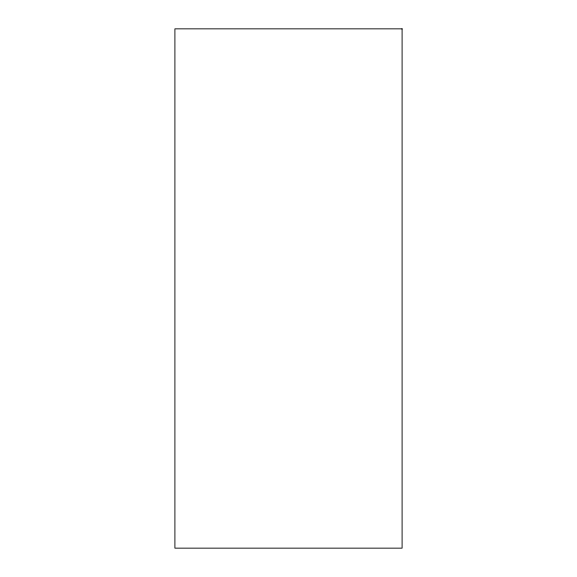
<?xml version="1.0" encoding="UTF-8"?>
<svg xmlns="http://www.w3.org/2000/svg" width="577" height="577" viewBox="0 0 577 577"><rect width="100%" height="100%" fill="white"/><g stroke="black" fill="none" stroke-linecap="round" stroke-linejoin="round"><path stroke-width="0.87" d="M402.097 28.85L174.903 28.85L174.903 548.15L402.097 548.15L402.097 28.85"/></g></svg>
